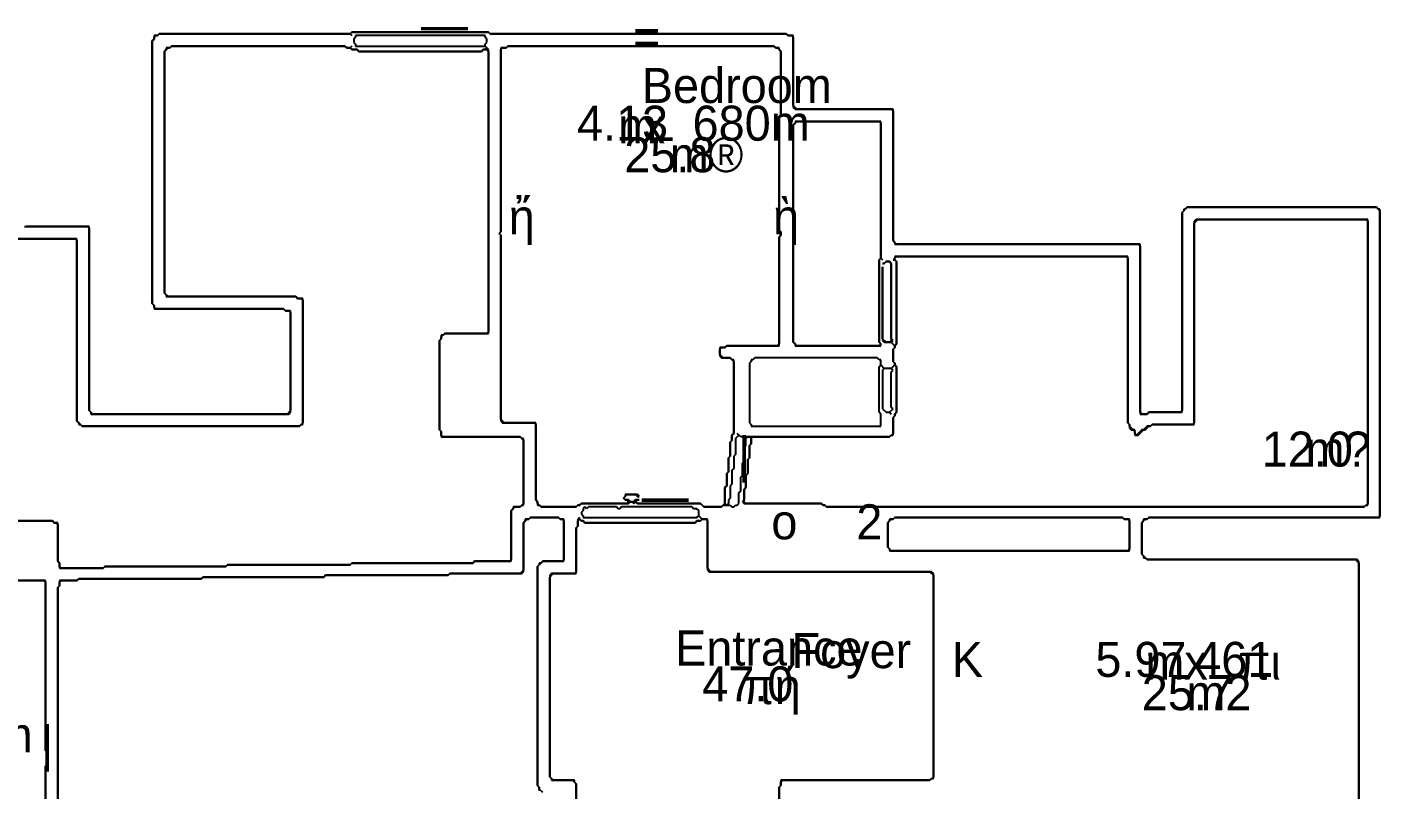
# Model space of a CAD drawing. Header units: metres. Extents: x 39 to 1586, y 19 to 1095.
# Drawn here: x 676 to 1448, y 636 to 1071 of the extents above; entities that cross this region are included whole.
import ezdxf

# ---------------------------------------------------------------- set-up
doc = ezdxf.new("R2010")
doc.units = ezdxf.units.M

msp = doc.modelspace()

# ---------------------------------------------------------------- linework, layer by layer
for p, q in [((751, 1067), (750, 1066)), ((750, 1066), (751, 1067)), ((860, 1067), (751, 1067)), ((751, 1067), (860, 1067)), ((861, 1068), (860, 1067)), ((860, 1067), (861, 1068)), ((860, 1067), (861, 1066)), ((861, 1066), (860, 1067)), ((939, 1068), (861, 1068)), ((861, 1068), (939, 1068)), ((940, 1067), (939, 1068)), ((939, 1068), (940, 1067)), ((1109, 1067), (940, 1067)), ((940, 1067), (1109, 1067)), ((1110, 1066), (1109, 1067)), ((1109, 1067), (1110, 1066)), ((748, 1064), (747, 1063)), ((747, 1063), (748, 1064)), ((747, 1063), (747, 913)), ((747, 913), (747, 1063)), ((750, 1066), (748, 1066)), ((748, 1066), (748, 1064)), ((748, 1065), (749, 1066)), ((748, 1064), (748, 1065)), ((749, 1066), (750, 1066)), ((754, 1057), (756, 1059)), ((757, 1059), (755, 1059)), ((755, 1059), (755, 1058)), ((756, 1059), (757, 1059)), ((758, 1060), (757, 1059)), ((757, 1059), (758, 1060)), ((857, 1060), (758, 1060)), ((758, 1060), (857, 1060)), ((858, 1059), (857, 1060)), ((857, 1060), (858, 1059)), ((860, 1059), (858, 1059)), ((858, 1059), (860, 1059)), ((860, 1059), (861, 1060)), ((861, 1060), (860, 1059)), ((861, 1058), (860, 1059)), ((860, 1059), (861, 1058)), ((863, 1065), (862, 1064)), ((862, 1064), (862, 1062)), ((862, 1062), (863, 1061)), ((937, 1066), (863, 1066)), ((863, 1066), (863, 1065)), ((863, 1061), (863, 1060)), ((863, 1060), (937, 1060)), ((937, 1065), (937, 1066)), ((938, 1064), (937, 1065)), ((937, 1061), (938, 1062)), ((937, 1060), (937, 1061)), ((939, 1058), (937, 1060)), ((937, 1060), (938, 1059)), ((938, 1059), (937, 1058)), ((938, 1062), (938, 1064)), ((949, 1059), (946, 1059)), ((946, 1059), (946, 954)), ((946, 1058), (947, 1059)), ((947, 1059), (949, 1059)), ((950, 1060), (949, 1059)), ((949, 1059), (950, 1060)), ((1102, 1060), (950, 1060)), ((950, 1060), (1102, 1060)), ((1103, 1059), (1102, 1060)), ((1102, 1060), (1103, 1059)), ((1105, 1059), (1103, 1059)), ((1103, 1059), (1104, 1059)), ((1104, 1059), (1106, 1057)), ((1105, 1058), (1105, 1059)), ((1113, 1066), (1110, 1066)), ((1110, 1066), (1112, 1066)), ((1112, 1066), (1113, 1065)), ((1113, 1026), (1113, 1066)), ((1113, 1065), (1113, 1025)), ((755, 1058), (754, 1057)), ((754, 1057), (754, 919)), ((754, 919), (754, 1057)), ((864, 1058), (861, 1058)), ((861, 1058), (864, 1058)), ((865, 1057), (864, 1058)), ((864, 1058), (865, 1057)), ((935, 1057), (865, 1057)), ((865, 1057), (935, 1057)), ((936, 1058), (935, 1057)), ((935, 1057), (936, 1058)), ((937, 1058), (936, 1058)), ((936, 1058), (938, 1058)), ((938, 1058), (939, 1057)), ((939, 896), (939, 1058)), ((939, 1057), (939, 897)), ((946, 954), (946, 1058)), ((1106, 1057), (1105, 1058)), ((1106, 1021), (1106, 1057)), ((1106, 1057), (1106, 1021)), ((1105, 1020), (1106, 1021)), ((1106, 1021), (1105, 1020)), ((1105, 955), (1105, 1020)), ((1105, 1020), (1105, 955)), ((1115, 1024), (1113, 1026)), ((1113, 1025), (1114, 1024)), ((1114, 1024), (1169, 1024)), ((1170, 1024), (1115, 1024)), ((1169, 1024), (1170, 1023)), ((1170, 949), (1170, 1024)), ((1170, 1023), (1170, 949)), ((1113, 1015), (1115, 1017)), ((1114, 1016), (1113, 1015)), ((1113, 1015), (1113, 891)), ((1113, 891), (1113, 1015)), ((1114, 1017), (1114, 1016)), ((1163, 1017), (1114, 1017)), ((1115, 1017), (1162, 1017)), ((1162, 1017), (1163, 1016)), ((1163, 939), (1163, 1017)), ((1163, 1016), (1163, 939)), ((1335, 965), (1338, 968)), ((1336, 966), (1335, 965)), ((1337, 967), (1336, 967)), ((1336, 967), (1336, 966)), ((1338, 968), (1337, 967)), ((1446, 968), (1338, 968)), ((1338, 968), (1446, 968)), ((1447, 967), (1446, 968)), ((1446, 968), (1448, 966)), ((1448, 967), (1447, 967)), ((1448, 791), (1448, 967)), ((1448, 966), (1448, 792)), ((1335, 965), (1335, 852)), ((1335, 851), (1335, 965)), ((1343, 961), (1342, 960)), ((1342, 959), (1344, 961)), ((1342, 960), (1342, 845)), ((1342, 844), (1342, 959)), ((1441, 961), (1343, 961)), ((1344, 961), (1440, 961)), ((1440, 961), (1441, 960)), ((1441, 798), (1441, 961)), ((1441, 960), (1441, 799)), ((674, 957), (710, 957)), ((711, 957), (675, 957)), ((710, 957), (711, 956)), ((711, 852), (711, 957)), ((711, 956), (711, 852)), ((946, 954), (945, 953)), ((945, 953), (946, 954)), ((945, 953), (946, 952)), ((946, 952), (945, 953)), ((946, 952), (946, 846)), ((946, 847), (946, 952)), ((1106, 954), (1105, 955)), ((1105, 955), (1106, 954)), ((1105, 951), (1106, 952)), ((1106, 952), (1105, 951)), ((1105, 889), (1105, 951)), ((1105, 951), (1105, 890)), ((1106, 952), (1106, 954)), ((1106, 954), (1106, 952)), ((704, 950), (669, 950)), ((669, 950), (703, 950)), ((703, 950), (704, 949)), ((704, 846), (704, 950)), ((704, 949), (704, 846)), ((1172, 947), (1170, 949)), ((1170, 949), (1171, 948)), ((1171, 948), (1171, 947)), ((1171, 947), (1310, 947)), ((1311, 947), (1172, 947)), ((1310, 947), (1311, 946)), ((1311, 851), (1311, 947)), ((1311, 946), (1311, 850)), ((1162, 938), (1163, 939)), ((1163, 939), (1162, 938)), ((1162, 891), (1162, 938)), ((1162, 938), (1162, 891)), ((1163, 939), (1164, 938)), ((1164, 938), (1163, 939)), ((1165, 936), (1164, 936)), ((1164, 936), (1165, 936)), ((1166, 937), (1165, 936)), ((1165, 936), (1166, 937)), ((1168, 937), (1166, 937)), ((1166, 937), (1168, 937)), ((1169, 936), (1168, 937)), ((1168, 937), (1169, 936)), ((1169, 893), (1169, 936)), ((1169, 936), (1169, 892)), ((1171, 939), (1170, 938)), ((1170, 938), (1171, 938)), ((1304, 940), (1171, 940)), ((1171, 940), (1171, 939)), ((1171, 939), (1172, 940)), ((1171, 938), (1171, 939)), ((1171, 938), (1172, 937)), ((1172, 937), (1171, 938)), ((1172, 940), (1303, 940)), ((1172, 937), (1172, 890)), ((1172, 890), (1172, 937)), ((1303, 940), (1304, 939)), ((1304, 845), (1304, 940)), ((1304, 939), (1304, 845)), ((1164, 893), (1164, 934)), ((1164, 934), (1164, 892)), ((747, 913), (748, 912)), ((748, 912), (747, 913)), ((748, 912), (748, 910)), ((748, 911), (748, 912)), ((754, 919), (755, 918)), ((756, 917), (754, 919)), ((755, 918), (755, 917)), ((755, 917), (829, 917)), ((829, 917), (756, 917)), ((829, 917), (830, 916)), ((830, 916), (829, 917)), ((830, 916), (832, 916)), ((833, 916), (830, 916)), ((832, 916), (833, 915)), ((833, 844), (833, 916)), ((833, 915), (833, 845)), ((749, 910), (748, 911)), ((748, 910), (822, 910)), ((822, 910), (749, 910)), ((822, 910), (823, 909)), ((823, 909), (822, 910)), ((823, 909), (825, 909)), ((826, 909), (823, 909)), ((825, 909), (826, 908)), ((826, 851), (826, 909)), ((826, 908), (826, 852)), ((939, 897), (938, 896)), ((911, 892), (912, 893)), ((912, 893), (911, 892)), ((911, 841), (911, 892)), ((911, 892), (911, 841)), ((912, 894), (914, 896)), ((913, 895), (912, 895)), ((912, 895), (912, 893)), ((912, 893), (912, 894)), ((914, 896), (913, 895)), ((914, 896), (939, 896)), ((938, 896), (914, 896)), ((1074, 888), (1075, 889)), ((1075, 889), (1074, 888)), ((1075, 889), (1105, 889)), ((1104, 889), (1075, 889)), ((1105, 890), (1104, 889)), ((1113, 891), (1114, 890)), ((1115, 889), (1113, 891)), ((1114, 890), (1114, 889)), ((1114, 889), (1163, 889)), ((1162, 889), (1115, 889)), ((1163, 890), (1162, 891)), ((1162, 891), (1163, 890)), ((1163, 890), (1162, 889)), ((1163, 889), (1163, 890)), ((1166, 891), (1164, 893)), ((1164, 892), (1165, 891)), ((1165, 891), (1169, 891)), ((1168, 891), (1166, 891)), ((1169, 892), (1168, 891)), ((1170, 892), (1169, 893)), ((1169, 891), (1170, 892)), ((1171, 889), (1169, 891)), ((1169, 891), (1171, 889)), ((1172, 890), (1171, 889)), ((1171, 889), (1172, 890)), ((1171, 889), (1171, 888)), ((1171, 888), (1171, 889)), ((1071, 887), (1072, 888)), ((1074, 888), (1071, 888)), ((1071, 888), (1071, 883)), ((1071, 884), (1071, 887)), ((1073, 882), (1071, 884)), ((1071, 883), (1072, 882)), ((1072, 888), (1074, 888)), ((1072, 882), (1077, 882)), ((1077, 882), (1073, 882)), ((1078, 881), (1077, 882)), ((1077, 882), (1079, 880)), ((1079, 881), (1078, 881)), ((1079, 839), (1079, 881)), ((1090, 881), (1089, 881)), ((1089, 881), (1089, 880)), ((1091, 882), (1090, 881)), ((1161, 882), (1091, 882)), ((1162, 881), (1161, 882)), ((1163, 881), (1162, 881)), ((1163, 878), (1163, 881)), ((1171, 888), (1170, 887)), ((1170, 887), (1171, 888)), ((1170, 887), (1170, 880)), ((1170, 880), (1170, 887)), ((1079, 880), (1079, 839)), ((1089, 880), (1088, 879)), ((1088, 879), (1088, 845)), ((1162, 877), (1163, 878)), ((1162, 851), (1162, 877)), ((1165, 876), (1163, 878)), ((1163, 878), (1165, 876)), ((1165, 876), (1164, 875)), ((1164, 875), (1164, 853)), ((1169, 876), (1165, 876)), ((1171, 878), (1169, 876)), ((1169, 876), (1171, 878)), ((1170, 875), (1169, 876)), ((1169, 874), (1170, 875)), ((1169, 854), (1169, 874)), ((1170, 880), (1171, 879)), ((1171, 879), (1170, 880)), ((1171, 879), (1171, 878)), ((1171, 878), (1171, 879)), ((1171, 878), (1172, 877)), ((1172, 877), (1171, 878)), ((1172, 877), (1172, 851)), ((1172, 851), (1172, 877)), ((713, 850), (711, 852)), ((711, 852), (712, 851)), ((712, 851), (712, 850)), ((712, 850), (825, 850)), ((824, 850), (713, 850)), ((826, 852), (824, 850)), ((825, 850), (826, 851)), ((1163, 850), (1162, 851)), ((1163, 843), (1163, 850)), ((1164, 853), (1166, 851)), ((1166, 851), (1168, 851)), ((1168, 851), (1170, 853)), ((1168, 851), (1169, 850)), ((1169, 850), (1168, 851)), ((1170, 853), (1169, 854)), ((1172, 851), (1171, 850)), ((1171, 850), (1172, 851)), ((1171, 850), (1171, 849)), ((1171, 849), (1171, 850)), ((1312, 850), (1311, 851)), ((1311, 850), (1315, 850)), ((1315, 850), (1312, 850)), ((1316, 851), (1315, 850)), ((1315, 850), (1316, 851)), ((1334, 851), (1316, 851)), ((1316, 851), (1335, 851)), ((1335, 852), (1334, 851)), ((707, 843), (704, 846)), ((704, 846), (705, 845)), ((705, 845), (705, 844)), ((705, 844), (706, 844)), ((706, 844), (707, 843)), ((831, 843), (707, 843)), ((707, 843), (831, 843)), ((833, 845), (831, 843)), ((831, 843), (832, 844)), ((832, 844), (833, 844)), ((948, 845), (946, 847)), ((946, 846), (947, 845)), ((947, 845), (965, 845)), ((966, 845), (948, 845)), ((965, 845), (966, 844)), ((966, 801), (966, 845)), ((966, 844), (966, 801)), ((1088, 845), (1089, 844)), ((1089, 844), (1089, 843)), ((1089, 843), (1163, 843)), ((1171, 849), (1170, 848)), ((1170, 848), (1171, 849)), ((1170, 848), (1170, 839)), ((1170, 838), (1170, 848)), ((1305, 844), (1304, 845)), ((1304, 845), (1305, 844)), ((1305, 843), (1305, 844)), ((1305, 844), (1305, 842)), ((1307, 841), (1305, 843)), ((1315, 843), (1313, 841)), ((1314, 841), (1316, 843)), ((1317, 843), (1315, 843)), ((1316, 843), (1317, 843)), ((1318, 844), (1317, 843)), ((1317, 843), (1318, 844)), ((1341, 844), (1318, 844)), ((1318, 844), (1342, 844)), ((1342, 845), (1341, 844)), ((912, 840), (911, 841)), ((911, 841), (912, 840)), ((912, 838), (912, 840)), ((912, 840), (912, 837)), ((913, 837), (912, 838)), ((912, 837), (957, 837)), ((957, 837), (913, 837)), ((958, 836), (957, 837)), ((957, 837), (959, 835)), ((959, 836), (958, 836)), ((959, 798), (959, 836)), ((959, 835), (959, 799)), ((1077, 834), (1078, 835)), ((1078, 835), (1077, 834)), ((1078, 838), (1079, 839)), ((1079, 839), (1078, 838)), ((1078, 835), (1078, 838)), ((1078, 838), (1078, 835)), ((1082, 838), (1080, 836)), ((1080, 836), (1080, 827)), ((1083, 837), (1081, 839)), ((1081, 839), (1082, 838)), ((1168, 837), (1083, 837)), ((1086, 836), (1087, 837)), ((1086, 832), (1086, 836)), ((1087, 837), (1088, 837)), ((1088, 837), (1089, 836)), ((1089, 836), (1090, 837)), ((1089, 836), (1089, 833)), ((1089, 833), (1089, 836)), ((1090, 837), (1168, 837)), ((1170, 839), (1168, 837)), ((1168, 837), (1169, 838)), ((1169, 838), (1170, 838)), ((1305, 842), (1306, 841)), ((1306, 841), (1307, 841)), ((1308, 841), (1307, 841)), ((1307, 841), (1308, 840)), ((1308, 839), (1308, 841)), ((1308, 840), (1308, 838)), ((1309, 838), (1308, 839)), ((1308, 838), (1310, 838)), ((1312, 841), (1309, 838)), ((1310, 838), (1313, 841)), ((1313, 841), (1312, 841)), ((1313, 841), (1314, 841)), ((1077, 826), (1077, 834)), ((1077, 834), (1077, 826)), ((1080, 827), (1079, 826)), ((1085, 831), (1086, 832)), ((1085, 823), (1085, 831)), ((1089, 833), (1088, 832)), ((1088, 832), (1089, 833)), ((1088, 832), (1088, 825)), ((1088, 825), (1088, 832)), ((1076, 825), (1077, 826)), ((1077, 826), (1076, 825)), ((1076, 817), (1076, 825)), ((1076, 825), (1076, 817)), ((1079, 819), (1078, 818)), ((1079, 826), (1079, 819)), ((1084, 822), (1085, 823)), ((1084, 815), (1084, 822)), ((1088, 825), (1087, 824)), ((1087, 824), (1088, 825)), ((1087, 824), (1087, 816)), ((1087, 816), (1087, 824)), ((1075, 816), (1076, 817)), ((1076, 817), (1075, 816)), ((1075, 809), (1075, 816)), ((1075, 816), (1075, 809)), ((1078, 818), (1078, 810)), ((1083, 814), (1084, 815)), ((1083, 806), (1083, 814)), ((1087, 816), (1086, 815)), ((1086, 815), (1087, 816)), ((1086, 815), (1086, 808)), ((1086, 808), (1086, 815)), ((1016, 802), (1018, 804)), ((1024, 804), (1017, 804)), ((1017, 804), (1017, 803)), ((1018, 804), (1023, 804)), ((1023, 804), (1024, 803)), ((1025, 803), (1024, 804)), ((1074, 808), (1075, 809)), ((1075, 809), (1074, 808)), ((1074, 799), (1074, 808)), ((1074, 808), (1074, 799)), ((1078, 810), (1077, 809)), ((1077, 809), (1077, 802)), ((1082, 805), (1083, 806)), ((1082, 799), (1082, 805)), ((1086, 808), (1085, 807)), ((1085, 807), (1086, 808)), ((1085, 807), (1085, 801)), ((1085, 800), (1085, 807)), ((952, 795), (954, 797)), ((953, 796), (952, 795)), ((957, 797), (953, 797)), ((953, 797), (953, 796)), ((954, 797), (957, 797)), ((959, 799), (957, 797)), ((957, 797), (958, 798)), ((958, 798), (959, 798)), ((966, 801), (967, 800)), ((967, 800), (966, 801)), ((967, 800), (967, 798)), ((967, 799), (967, 800)), ((969, 797), (967, 799)), ((967, 798), (968, 798)), ((968, 798), (969, 797)), ((969, 797), (989, 797)), ((989, 797), (969, 797)), ((989, 797), (990, 798)), ((990, 798), (989, 797)), ((990, 798), (991, 798)), ((991, 798), (990, 798)), ((991, 798), (992, 799)), ((992, 799), (991, 798)), ((992, 799), (1019, 799)), ((1018, 799), (992, 799)), ((994, 797), (993, 796)), ((993, 796), (993, 795)), ((995, 796), (994, 797)), ((996, 797), (995, 796)), ((1012, 797), (996, 797)), ((1013, 796), (1012, 797)), ((1014, 796), (1013, 796)), ((1015, 797), (1014, 796)), ((1055, 797), (1015, 797)), ((1017, 803), (1016, 802)), ((1017, 801), (1016, 802)), ((1016, 802), (1017, 801)), ((1019, 801), (1017, 801)), ((1017, 801), (1018, 801)), ((1018, 801), (1019, 800)), ((1019, 800), (1018, 799)), ((1020, 800), (1019, 801)), ((1019, 799), (1020, 800)), ((1020, 800), (1021, 800)), ((1022, 800), (1020, 800)), ((1021, 800), (1022, 799)), ((1023, 801), (1022, 800)), ((1022, 799), (1023, 800)), ((1023, 800), (1024, 801)), ((1025, 801), (1023, 801)), ((1023, 800), (1024, 799)), ((1024, 799), (1023, 800)), ((1024, 803), (1025, 803)), ((1024, 801), (1025, 801)), ((1024, 799), (1060, 799)), ((1060, 799), (1024, 799)), ((1056, 796), (1055, 797)), ((1058, 796), (1056, 796)), ((1059, 795), (1058, 796)), ((1060, 799), (1062, 797)), ((1062, 797), (1060, 799)), ((1062, 797), (1072, 797)), ((1072, 797), (1062, 797)), ((1074, 799), (1072, 797)), ((1072, 797), (1073, 798)), ((1073, 798), (1077, 798)), ((1075, 798), (1074, 799)), ((1076, 799), (1075, 798)), ((1077, 802), (1076, 801)), ((1076, 801), (1076, 799)), ((1077, 798), (1078, 797)), ((1078, 797), (1079, 797)), ((1079, 797), (1080, 798)), ((1080, 798), (1081, 798)), ((1081, 798), (1082, 799)), ((1085, 801), (1084, 800)), ((1084, 800), (1085, 799)), ((1086, 799), (1085, 800)), ((1085, 799), (1129, 799)), ((1129, 799), (1086, 799)), ((1129, 799), (1130, 798)), ((1130, 798), (1129, 799)), ((1130, 798), (1131, 798)), ((1131, 798), (1130, 798)), ((1131, 798), (1132, 797)), ((1132, 797), (1131, 798)), ((1132, 797), (1439, 797)), ((1439, 797), (1132, 797)), ((1441, 799), (1439, 797)), ((1439, 797), (1440, 798)), ((1440, 798), (1441, 798)), ((616, 789), (690, 789)), ((690, 789), (616, 789)), ((690, 789), (691, 788)), ((691, 788), (690, 789)), ((691, 788), (692, 788)), ((693, 788), (691, 788)), ((692, 788), (693, 787)), ((693, 766), (693, 788)), ((952, 766), (952, 795)), ((952, 795), (952, 767)), ((959, 788), (961, 790)), ((960, 789), (959, 788)), ((959, 788), (959, 761)), ((959, 760), (959, 788)), ((962, 790), (960, 790)), ((960, 790), (960, 789)), ((961, 790), (962, 790)), ((963, 791), (962, 790)), ((962, 790), (963, 791)), ((979, 791), (963, 791)), ((963, 791), (979, 791)), ((980, 790), (979, 791)), ((979, 791), (980, 790)), ((982, 790), (980, 790)), ((980, 790), (981, 790)), ((981, 790), (982, 789)), ((982, 766), (982, 790)), ((982, 789), (982, 767)), ((991, 791), (990, 790)), ((990, 790), (990, 786)), ((990, 789), (991, 790)), ((990, 786), (990, 789)), ((991, 790), (991, 791)), ((992, 789), (991, 790)), ((991, 790), (992, 789)), ((993, 795), (992, 794)), ((992, 794), (992, 793)), ((992, 793), (993, 792)), ((993, 789), (992, 789)), ((992, 789), (993, 789)), ((993, 792), (993, 791)), ((993, 791), (1058, 791)), ((994, 788), (993, 789)), ((993, 789), (994, 788)), ((1057, 788), (994, 788)), ((994, 788), (1057, 788)), ((1058, 789), (1057, 788)), ((1057, 788), (1058, 789)), ((1058, 791), (1059, 792)), ((1060, 789), (1058, 789)), ((1058, 789), (1060, 789)), ((1059, 792), (1059, 795)), ((1061, 790), (1059, 792)), ((1059, 792), (1061, 790)), ((1061, 790), (1060, 789)), ((1060, 789), (1061, 790)), ((1064, 790), (1061, 790)), ((1061, 790), (1063, 790)), ((1063, 790), (1064, 789)), ((1064, 762), (1064, 790)), ((1064, 789), (1064, 761)), ((1167, 788), (1169, 790)), ((1168, 789), (1167, 788)), ((1167, 788), (1167, 774)), ((1167, 774), (1167, 788)), ((1170, 790), (1168, 790)), ((1168, 790), (1168, 789)), ((1169, 790), (1170, 790)), ((1171, 791), (1170, 790)), ((1170, 790), (1171, 791)), ((1301, 791), (1171, 791)), ((1171, 791), (1301, 791)), ((1302, 790), (1301, 791)), ((1301, 791), (1302, 790)), ((1305, 790), (1302, 790)), ((1302, 790), (1304, 790)), ((1304, 790), (1305, 789)), ((1305, 772), (1305, 790)), ((1305, 789), (1305, 773)), ((1312, 788), (1314, 790)), ((1313, 789), (1312, 788)), ((1312, 770), (1312, 788)), ((1312, 788), (1312, 770)), ((1315, 790), (1313, 790)), ((1313, 790), (1313, 789)), ((1314, 790), (1315, 790)), ((1315, 790), (1316, 791)), ((1316, 791), (1315, 790)), ((1316, 791), (1448, 791)), ((1447, 791), (1316, 791)), ((1448, 792), (1447, 791)), ((693, 787), (693, 766)), ((990, 786), (989, 785)), ((989, 785), (990, 786)), ((989, 785), (989, 760)), ((989, 759), (989, 785)), ((1167, 774), (1168, 773)), ((1169, 772), (1167, 774)), ((1168, 773), (1168, 772)), ((1305, 773), (1304, 772)), ((693, 766), (694, 765)), ((694, 765), (693, 766)), ((694, 765), (694, 762)), ((694, 763), (694, 765)), ((860, 764), (861, 765)), ((861, 765), (860, 764)), ((861, 765), (930, 765)), ((930, 765), (861, 765)), ((930, 765), (931, 766)), ((931, 766), (930, 765)), ((931, 766), (952, 766)), ((951, 766), (931, 766)), ((952, 767), (951, 766)), ((967, 763), (970, 766)), ((969, 765), (968, 765)), ((968, 765), (968, 764)), ((970, 766), (969, 765)), ((970, 766), (982, 766)), ((981, 766), (970, 766)), ((982, 767), (981, 766)), ((1168, 772), (1305, 772)), ((1304, 772), (1169, 772)), ((1315, 767), (1312, 770)), ((1312, 770), (1313, 769)), ((1313, 769), (1313, 768)), ((1313, 768), (1314, 768)), ((1314, 768), (1315, 767)), ((1435, 767), (1315, 767)), ((1315, 767), (1434, 767)), ((1434, 767), (1436, 765)), ((1436, 766), (1435, 767)), ((1436, 584), (1436, 766)), ((1436, 765), (1436, 583)), ((695, 762), (694, 763)), ((694, 762), (719, 762)), ((719, 762), (695, 762)), ((719, 762), (720, 763)), ((720, 763), (719, 762)), ((720, 763), (789, 763)), ((789, 763), (720, 763)), ((789, 763), (790, 764)), ((790, 764), (789, 763)), ((790, 764), (860, 764)), ((860, 764), (790, 764)), ((846, 758), (845, 757)), ((845, 757), (846, 758)), ((916, 758), (846, 758)), ((846, 758), (916, 758)), ((917, 759), (916, 758)), ((916, 758), (917, 759)), ((957, 759), (917, 759)), ((917, 759), (958, 759)), ((959, 761), (957, 759)), ((958, 759), (959, 760)), ((968, 764), (967, 763)), ((967, 638), (967, 763)), ((967, 763), (967, 638)), ((975, 759), (974, 758)), ((974, 757), (976, 759)), ((974, 758), (974, 643)), ((988, 759), (975, 759)), ((976, 759), (989, 759)), ((989, 760), (988, 759)), ((1066, 760), (1064, 762)), ((1064, 761), (1065, 760)), ((1065, 760), (1191, 760)), ((1192, 760), (1066, 760)), ((1191, 760), (1193, 758)), ((1193, 759), (1192, 760)), ((1193, 642), (1193, 759)), ((1193, 758), (1193, 643)), ((613, 755), (685, 755)), ((686, 755), (614, 755)), ((685, 755), (686, 754)), ((686, 658), (686, 755)), ((686, 754), (686, 658)), ((694, 752), (693, 751)), ((693, 751), (694, 752)), ((693, 751), (693, 551)), ((693, 551), (693, 751)), ((704, 755), (694, 755)), ((694, 755), (694, 752)), ((694, 754), (695, 755)), ((694, 752), (694, 754)), ((695, 755), (704, 755)), ((705, 756), (704, 755)), ((704, 755), (705, 756)), ((775, 756), (705, 756)), ((705, 756), (775, 756)), ((776, 757), (775, 756)), ((775, 756), (776, 757)), ((845, 757), (776, 757)), ((776, 757), (845, 757)), ((974, 643), (974, 757)), ((687, 657), (686, 658)), ((686, 658), (687, 657)), ((687, 650), (687, 657)), ((687, 657), (687, 650)), ((686, 649), (687, 650)), ((687, 650), (686, 649)), ((686, 603), (686, 649)), ((686, 649), (686, 603)), ((974, 643), (975, 642)), ((976, 641), (974, 643)), ((975, 642), (975, 641)), ((1193, 643), (1191, 641)), ((1191, 641), (1192, 642)), ((1192, 642), (1193, 642)), ((968, 637), (967, 638)), ((967, 638), (968, 637)), ((968, 636), (968, 637)), ((968, 637), (968, 635)), ((970, 634), (968, 636)), ((975, 641), (987, 641)), ((988, 641), (976, 641)), ((987, 641), (989, 639)), ((988, 640), (988, 641)), ((989, 639), (988, 640)), ((989, 639), (989, 531)), ((989, 531), (989, 639)), ((1105, 637), (1106, 638)), ((1106, 638), (1105, 637)), ((1105, 533), (1105, 637)), ((1105, 637), (1105, 533)), ((1106, 640), (1107, 641)), ((1191, 641), (1106, 641)), ((1106, 641), (1106, 638)), ((1106, 638), (1106, 640)), ((1107, 641), (1191, 641))]:
    msp.add_line(p, q)

# ---------------------------------------------------------------- texts
for s, p in [('—', (900.5, 1062.5)), ('=', (1021.5, 1055.5)), ('Bedroom', (1026.5, 1027.5)), ('4.13', (989.5, 1006)), ('m', (1013, 1004.5)), ('x', (1026.5, 1004.5)), ('680m', (1055.5, 1006)), ('25.8', (1016.5, 988)), ('m®', (1042.5, 988)), ('ἤ', (950.5, 952.5)), ('ὴ', (1101.5, 952.5)), ('|', (1081.5, 817)), ('12.0', (1380.5, 820)), ('m?', (1405.5, 820)), ('—', (1026.5, 793.5)), ('2', (1149, 778.5)), ('ο', (1100.5, 778.5)), ('Entrance', (1045.5, 706.5)), ('Foyer', (1112, 705)), ('K', (1203.5, 700)), ('5.97', (1285.5, 700)), ('461', (1342.5, 700)), ('mx', (1314, 698.5)), ('πι', (1367, 698.5)), ('47.0', (1061, 686)), ('πή', (1084, 684.5)), ('25.7', (1312, 681)), ('m2', (1337.5, 681)), ('x5.75m', (591, 657)), ('|', (683.5, 652))]:
    msp.add_text(s, height=20).set_placement(p)

doc.saveas('drawing.dxf')
